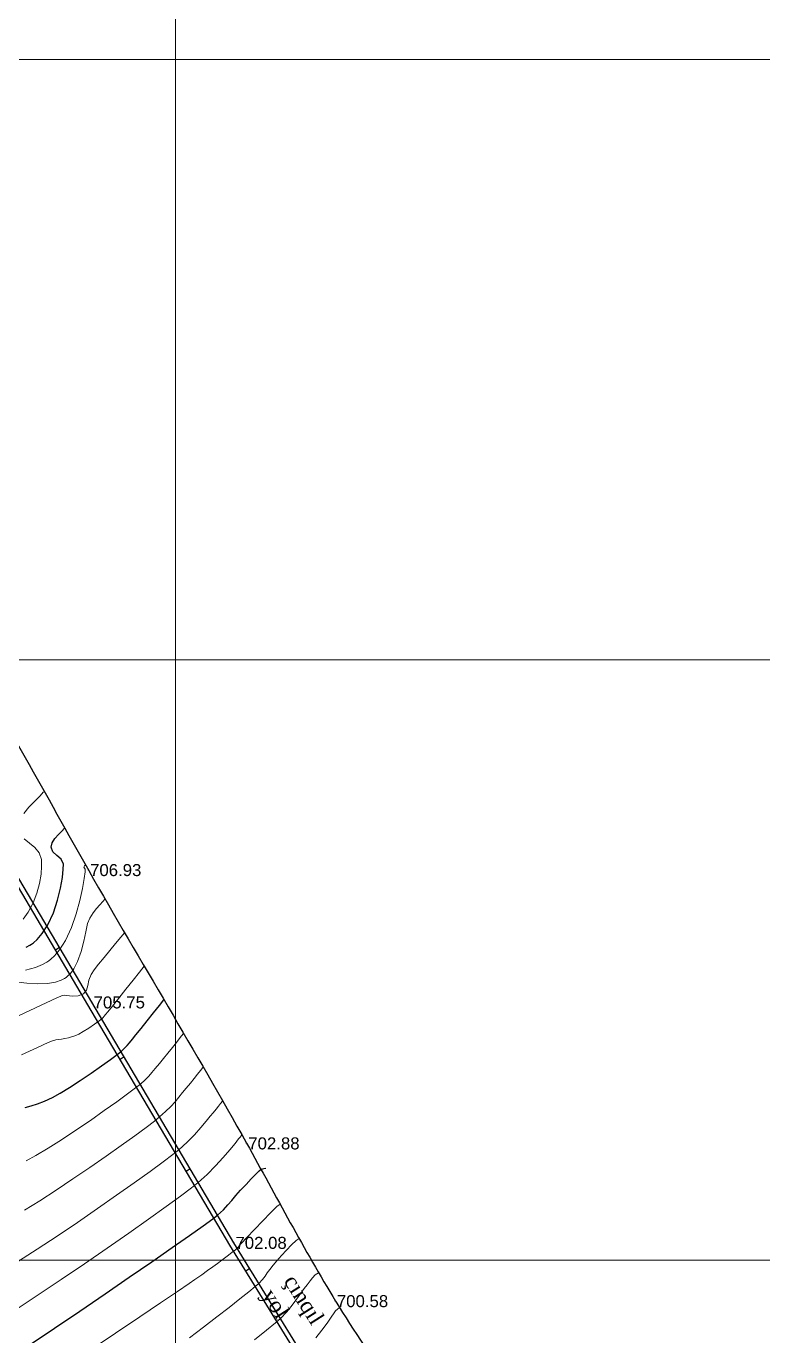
# Model space of a CAD drawing. Header units: feet. Extents: x 3381 to 1374491, y 675186 to 8751562.
# Drawn here: x 675307 to 675368.3, y 4375967.8 to 4376076.8 of the extents above; entities that cross this region are included whole.
import ezdxf

# ---------------------------------------------------------------- set-up
doc = ezdxf.new("R2010")
doc.units = ezdxf.units.FT
doc.header["$MEASUREMENT"] = 0
doc.header["$PDMODE"] = 34
doc.header["$PDSIZE"] = 0.01
doc.layers.get('0').update_dxf_attribs({"linetype": 'CONTINUOUS'})
for name, color, linetype in [('0_Point_Height', 2, 'CONTINUOUS'), ('0_Point_Point', 7, 'CONTINUOUS'), ('Yazilar', 7, 'CONTINUOUS')]:
    doc.layers.add(name, color=color, linetype=linetype)
for name, color, linetype, lineweight in [('ANA HORIZONTAL', 24, 'CONTINUOUS', 30), ('HORIZANTAL', 24, 'CONTINUOUS', 13), ('km setka', 170, 'CONTINUOUS', 15)]:
    doc.layers.add(name, color=color, linetype=linetype, lineweight=lineweight)
doc.styles.get("Standard").update_dxf_attribs({"font": 'arial.ttf', "height": 2.5})

msp = doc.modelspace()

# ---------------------------------------------------------------- linework, layer by layer
at = {"linetype": 'Continuous'}
for p, q in [((675309.776, 4376000.096), (675309.442, 4375999.875)), ((675315.148, 4375991), (675314.814, 4375990.778)), ((675320.644, 4375981.68), (675320.31, 4375981.459)), ((675325.601, 4375973.372), (675325.268, 4375973.151))]:
    msp.add_line(p, q, dxfattribs=at)
at = {"linetype": 'Continuous', "elevation": 697.485}
for points in [[(675344.164, 4375947.201), (675332.819, 4375960.904), (675323.934, 4375975.312), (675312.124, 4375995.342), (675302.103, 4376012.281), (675290.977, 4376030.415), (675278.631, 4376050.964)], [(675344.472, 4375947.456), (675333.145, 4375961.138), (675324.277, 4375975.519), (675312.468, 4375995.545), (675302.446, 4376012.487), (675291.319, 4376030.623), (675278.974, 4376051.17)]]:
    msp.add_lwpolyline(points, dxfattribs=at)
at = {"linetype": 'Continuous'}
msp.add_open_spline([(675269.972, 4376077.97), (675271.793, 4376074.5), (675278.099, 4376062.482), (675287.996, 4376044.5), (675301.991, 4376025.236), (675312.762, 4376005.038), (675323.725, 4375987.152), (675332.853, 4375969.749), (675346.268, 4375951.228), (675362.867, 4375936.939), (675374.402, 4375922.102), (675382.333, 4375911.619), (675393.651, 4375899.701), (675401.9, 4375889.009), (675406.344, 4375883.249)], degree=3, knots=[0, 0, 0, 0, 11.7595104, 40.7232097, 61.4623304, 83.0549787, 109.2907167, 124.3927439, 141.9627176, 177.5330077, 189.5588214, 198.2764878, 216.9554477, 238.7688662, 238.7688662, 238.7688662, 238.7688662], dxfattribs=at)
at = {"layer": '0_Point_Point'}
for p in [(675312.173, 4376006.568, 706.928), (675312.468, 4375995.545, 705.752), (675325.349, 4375983.803, 702.877), (675324.277, 4375975.519, 702.08), (675332.725, 4375970.664, 700.584)]:
    msp.add_point(p, dxfattribs=at)
at = {"layer": 'ANA HORIZONTAL', "color": 16, "lineweight": 30}
for points, elevation in [([(675306.981, 4376000.128), (675307.298, 4376000.293), (675307.436, 4376000.384), (675307.596, 4376000.507), (675307.898, 4376000.783), (675308.308, 4376001.261), (675308.777, 4376001.992), (675309.249, 4376003.001), (675309.604, 4376004.045), (675309.853, 4376005.048), (675310.008, 4376005.931), (675310.08, 4376006.619), (675310.082, 4376007.034), (675309.89, 4376007.452), (675309.546, 4376007.761), (675309.218, 4376008.062), (675309.07, 4376008.456), (675309.16, 4376008.83), (675309.387, 4376009.186), (675309.679, 4376009.512), (675309.965, 4376009.8), (675310.174, 4376010.039)], 707.5), ([(675306.897, 4375986.784), (675307.415, 4375986.922), (675307.94, 4375987.09), (675308.513, 4375987.312), (675309.172, 4375987.612), (675309.809, 4375987.959), (675310.602, 4375988.447), (675311.485, 4375989.023), (675312.39, 4375989.637), (675313.249, 4375990.237), (675313.997, 4375990.773), (675314.565, 4375991.192), (675314.886, 4375991.444), (675315.176, 4375991.708), (675315.386, 4375991.933), (675315.584, 4375992.17), (675315.837, 4375992.474), (675316.131, 4375992.829), (675316.565, 4375993.368), (675317.076, 4375994.009), (675317.601, 4375994.671), (675318.078, 4375995.273), (675318.444, 4375995.733)], 705), ([(675307.247, 4375966.977), (675309.342, 4375968.387), (675311.464, 4375969.825), (675313.557, 4375971.254), (675315.569, 4375972.636), (675317.446, 4375973.932), (675319.134, 4375975.106), (675320.58, 4375976.118), (675321.729, 4375976.931), (675322.529, 4375977.508), (675322.926, 4375977.81), (675323.417, 4375978.26), (675323.793, 4375978.662), (675324.115, 4375979.045), (675324.445, 4375979.442), (675324.842, 4375979.884), (675325.295, 4375980.364), (675325.729, 4375980.823), (675326.109, 4375981.218), (675326.398, 4375981.506), (675326.562, 4375981.643), (675326.78, 4375981.701), (675326.953, 4375981.713)], 702.5)]:
    msp.add_lwpolyline(points, dxfattribs=dict(at, elevation=elevation))
at = {"layer": 'HORIZANTAL', "color": 16, "linetype": 'Continuous', "lineweight": 20}
for points, elevation in [([(675306.789, 4376011.257), (675307.218, 4376011.788), (675307.685, 4376012.275), (675308.113, 4376012.707), (675308.426, 4376013.073)], 708), ([(675306.745, 4376002.476), (675307.153, 4376003.043), (675307.565, 4376003.819), (675307.877, 4376004.633), (675308.095, 4376005.444), (675308.226, 4376006.209), (675308.276, 4376006.889), (675308.254, 4376007.441), (675308.061, 4376007.996), (675307.695, 4376008.431), (675307.25, 4376008.804), (675306.818, 4376009.17)], 708), ([(675306.926, 4375998.228), (675307.767, 4375998.443), (675308.349, 4375998.683), (675308.707, 4375998.885), (675308.875, 4375999), (675309.037, 4375999.125), (675309.345, 4375999.408), (675309.766, 4375999.905), (675310.256, 4376000.677), (675310.762, 4376001.76), (675311.16, 4376002.898), (675311.461, 4376004.012), (675311.675, 4376005.022), (675311.814, 4376005.848), (675311.889, 4376006.409), (675311.91, 4376006.627), (675311.844, 4376006.717), (675311.782, 4376006.806), (675311.843, 4376006.913), (675311.921, 4376007.005)], 707), ([(675306.317, 4375997.218), (675307.054, 4375997.125), (675307.895, 4375997.069), (675308.768, 4375997.099), (675309.439, 4375997.219), (675309.903, 4375997.38), (675310.184, 4375997.528), (675310.315, 4375997.616), (675310.438, 4375997.712), (675310.665, 4375997.933), (675310.958, 4375998.323), (675311.273, 4375998.928), (675311.567, 4375999.765), (675311.783, 4376000.622), (675311.951, 4376001.423), (675312.106, 4376002.093), (675312.28, 4376002.556), (675312.561, 4376002.989), (675312.847, 4376003.356), (675313.12, 4376003.668), (675313.366, 4376003.934), (675313.565, 4376004.163)], 706.5), ([(675305.507, 4375994.028), (675307.29, 4375994.857), (675308.658, 4375995.494), (675309.539, 4375995.904), (675309.861, 4375996.052), (675309.998, 4375996.1), (675310.139, 4375996.133), (675310.369, 4375996.106), (675310.804, 4375996.056), (675311.31, 4375996.069), (675311.754, 4375996.232), (675312.008, 4375996.543), (675312.118, 4375996.933), (675312.209, 4375997.381), (675312.406, 4375997.87), (675312.65, 4375998.233), (675313.02, 4375998.718), (675313.471, 4375999.278), (675313.958, 4375999.868), (675314.437, 4376000.441), (675314.863, 4376000.952), (675315.191, 4376001.353)], 706), ([(675306.605, 4375991.154), (675307.942, 4375991.775), (675308.825, 4375992.18), (675309.185, 4375992.339), (675309.467, 4375992.408), (675309.694, 4375992.437), (675309.923, 4375992.461), (675310.21, 4375992.516), (675310.511, 4375992.588), (675310.775, 4375992.655), (675311.044, 4375992.746), (675311.363, 4375992.887), (675311.732, 4375993.096), (675312.199, 4375993.4), (675312.674, 4375993.727), (675313.065, 4375994.008), (675313.278, 4375994.171), (675313.401, 4375994.285), (675313.489, 4375994.386), (675313.597, 4375994.516), (675313.781, 4375994.742), (675314.17, 4375995.227), (675314.697, 4375995.886), (675315.293, 4375996.632), (675315.89, 4375997.381), (675316.421, 4375998.047), (675316.818, 4375998.543)], 705.5), ([(675306.98, 4375982.338), (675307.805, 4375982.778), (675308.81, 4375983.38), (675309.938, 4375984.098), (675311.133, 4375984.889), (675312.338, 4375985.709), (675313.494, 4375986.515), (675314.545, 4375987.262), (675315.433, 4375987.907), (675316.102, 4375988.407), (675316.494, 4375988.717), (675316.894, 4375989.077), (675317.195, 4375989.383), (675317.454, 4375989.682), (675317.729, 4375990.016), (675318.077, 4375990.432), (675318.429, 4375990.85), (675318.796, 4375991.304), (675319.161, 4375991.765), (675319.507, 4375992.206), (675319.816, 4375992.601), (675320.07, 4375992.924)], 704.5), ([(675306.857, 4375978.22), (675308.122, 4375979.007), (675309.479, 4375979.887), (675310.882, 4375980.823), (675312.285, 4375981.781), (675313.642, 4375982.724), (675314.905, 4375983.618), (675316.029, 4375984.427), (675316.968, 4375985.116), (675317.674, 4375985.649), (675318.102, 4375985.99), (675318.602, 4375986.441), (675319.021, 4375986.863), (675319.381, 4375987.262), (675319.703, 4375987.645), (675320.008, 4375988.019), (675320.318, 4375988.39), (675320.677, 4375988.817), (675320.991, 4375989.207), (675321.263, 4375989.555), (675321.497, 4375989.859), (675321.696, 4375990.114)], 704), ([(675306.34, 4375973.967), (675307.914, 4375974.98), (675309.569, 4375976.074), (675311.255, 4375977.211), (675312.92, 4375978.355), (675314.517, 4375979.468), (675315.994, 4375980.512), (675317.301, 4375981.452), (675318.39, 4375982.248), (675319.21, 4375982.864), (675319.71, 4375983.263), (675320.385, 4375983.881), (675320.995, 4375984.506), (675321.528, 4375985.102), (675321.975, 4375985.632), (675322.321, 4375986.059), (675322.558, 4375986.347), (675322.803, 4375986.641), (675323.009, 4375986.901), (675323.181, 4375987.123), (675323.323, 4375987.304)], 703.5), ([(675301.485, 4375967.084), (675302.835, 4375967.873), (675304.405, 4375968.841), (675306.142, 4375969.952), (675307.994, 4375971.167), (675309.91, 4375972.449), (675311.839, 4375973.759), (675313.727, 4375975.059), (675315.524, 4375976.312), (675317.177, 4375977.479), (675318.635, 4375978.523), (675319.846, 4375979.406), (675320.757, 4375980.09), (675321.318, 4375980.536), (675322.049, 4375981.205), (675322.751, 4375981.917), (675323.393, 4375982.619), (675323.948, 4375983.26), (675324.386, 4375983.79), (675324.679, 4375984.155), (675324.798, 4375984.305), (675324.883, 4375984.411), (675324.949, 4375984.494)], 703), ([(675312.231, 4375966.519), (675314.429, 4375967.993), (675316.44, 4375969.343), (675318.186, 4375970.516), (675319.587, 4375971.459), (675320.566, 4375972.119), (675321.044, 4375972.444), (675321.608, 4375972.84), (675322.1, 4375973.191), (675322.535, 4375973.506), (675322.925, 4375973.793), (675323.283, 4375974.059), (675323.717, 4375974.387), (675324.115, 4375974.693), (675324.418, 4375974.93), (675324.565, 4375975.052), (675324.648, 4375975.154), (675324.729, 4375975.259), (675324.921, 4375975.467), (675325.377, 4375975.955), (675326, 4375976.616), (675326.69, 4375977.338), (675327.348, 4375978.013), (675327.874, 4375978.529), (675328.126, 4375978.74)], 702), ([(675320.577, 4375967.583), (675321.75, 4375968.479), (675322.865, 4375969.337), (675323.888, 4375970.13), (675324.785, 4375970.833), (675325.52, 4375971.418), (675326.058, 4375971.86), (675326.365, 4375972.132), (675326.665, 4375972.456), (675326.881, 4375972.735), (675327.065, 4375973.003), (675327.271, 4375973.292), (675327.552, 4375973.637), (675327.874, 4375974.007), (675328.258, 4375974.447), (675328.672, 4375974.906), (675329.085, 4375975.337), (675329.464, 4375975.689), (675329.716, 4375975.868)], 701.5), ([(675325.997, 4375967.43), (675327.01, 4375968.238), (675327.749, 4375968.845), (675328.166, 4375969.213), (675328.688, 4375969.771), (675329.141, 4375970.324), (675329.531, 4375970.848), (675329.863, 4375971.32), (675330.143, 4375971.716), (675330.376, 4375972.014), (675330.636, 4375972.338), (675330.837, 4375972.604), (675331.06, 4375972.833), (675331.343, 4375973.019)], 701), ([(675331.114, 4375967.582), (675331.615, 4375968.229), (675332.048, 4375968.821), (675332.393, 4375969.315), (675332.637, 4375969.667), (675332.761, 4375969.837), (675332.912, 4375969.979), (675333.045, 4375970.092), (675333.084, 4375970.123)], 700.5)]:
    msp.add_lwpolyline(points, dxfattribs=dict(at, elevation=elevation))
at = {"layer": 'km setka', "flags": 128}
for points in [[(675319.419, 4376155.847), (675319.419, 4375700.062)], [(675069.612, 4376074.058), (675546.772, 4376074.058)], [(675069.612, 4376074.058), (675546.772, 4376074.058)], [(675069.612, 4376024.058), (675546.772, 4376024.058)], [(675069.612, 4375974.058), (675546.772, 4375974.058)], [(675069.612, 4375974.058), (675330.743, 4375974.058)]]:
    msp.add_lwpolyline(points, dxfattribs=at)

# ---------------------------------------------------------------- texts
at = {"layer": '0_Point_Height', "color": 0}
for s, p in [('706.93', (675312.309, 4376006.054, 706.928)), ('705.75', (675312.604, 4375995.031, 705.752)), ('702.88', (675325.485, 4375983.289, 702.877)), ('702.08', (675324.413, 4375975.005, 702.08)), ('700.58', (675332.861, 4375970.15, 700.584))]:
    msp.add_text(s, height=1, dxfattribs=at).set_placement(p)
at = {"layer": 'Yazilar', "insert": (675329.483, 4375973.021), "char_height": 1.3, "width": 0.10588, "attachment_point": 1, "rotation": 302.4345}
msp.add_mtext('{\\fTimes New Roman|b0|i0|c238|p18;çınqıl yol}', dxfattribs=at)

doc.saveas('drawing.dxf')
